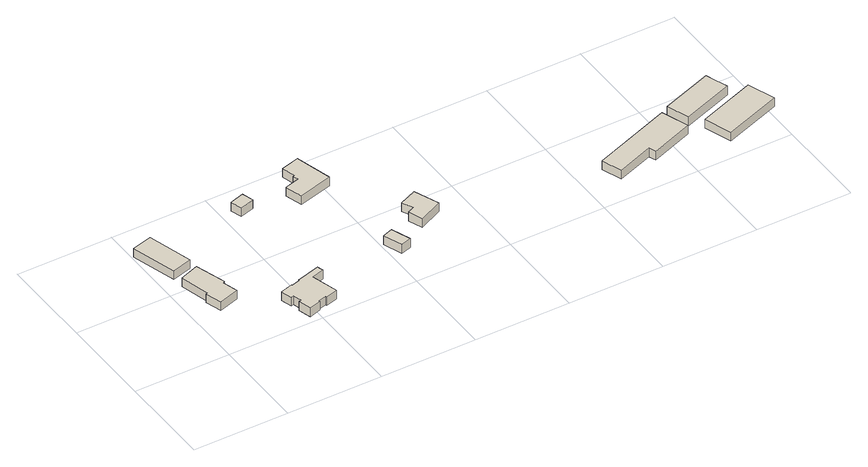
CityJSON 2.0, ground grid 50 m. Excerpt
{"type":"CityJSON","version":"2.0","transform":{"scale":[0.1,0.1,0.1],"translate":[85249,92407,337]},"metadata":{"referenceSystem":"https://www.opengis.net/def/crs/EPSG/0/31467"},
"CityObjects":{
"building1":{"type":"Building","geometry":[{"type":"Solid","lod":"1","boundaries":[[[[0,1,2,3,4,5,6,7]],[[6,8,9,7]],[[5,10,8,6]],[[4,11,10,5]],[[3,12,11,4]],[[2,13,12,3]],[[1,14,13,2]],[[0,15,14,1]],[[7,9,15,0]],[[8,10,11,12,13,14,15,9]]]]}]},
"building2":{"type":"Building","geometry":[{"type":"Solid","lod":"1","boundaries":[[[[16,17,18,19]],[[18,20,21,19]],[[17,22,20,18]],[[16,23,22,17]],[[19,21,23,16]],[[20,22,23,21]]]]}]},
"building3":{"type":"Building","geometry":[{"type":"Solid","lod":"1","boundaries":[[[[24,25,26,27,28,29,30,31,32,33,34,35,36,37,38,39,40,41]],[[40,42,43,41]],[[39,44,42,40]],[[38,45,44,39]],[[37,46,45,38]],[[36,47,46,37]],[[35,48,47,36]],[[34,49,48,35]],[[33,50,49,34]],[[32,51,50,33]],[[31,52,51,32]],[[30,53,52,31]],[[29,54,53,30]],[[28,55,54,29]],[[27,56,55,28]],[[26,57,56,27]],[[25,58,57,26]],[[24,59,58,25]],[[41,43,59,24]],[[42,44,45,46,47,48,49,50,51,52,53,54,55,56,57,58,59,43]]]]}]},
"building4":{"type":"Building","geometry":[{"type":"Solid","lod":"1","boundaries":[[[[60,61,62,63]],[[62,64,65,63]],[[61,66,64,62]],[[60,67,66,61]],[[63,65,67,60]],[[64,66,67,65]]]]}]},
"building5":{"type":"Building","geometry":[{"type":"Solid","lod":"1","boundaries":[[[[68,69,70,71]],[[70,72,73,71]],[[69,74,72,70]],[[68,75,74,69]],[[71,73,75,68]],[[72,74,75,73]]]]}]},
"building6":{"type":"Building","geometry":[{"type":"Solid","lod":"1","boundaries":[[[[76,77,78,79,80,81,82,83]],[[82,84,85,83]],[[81,86,84,82]],[[80,87,86,81]],[[79,88,87,80]],[[78,89,88,79]],[[77,90,89,78]],[[76,91,90,77]],[[83,85,91,76]],[[84,86,87,88,89,90,91,85]]]]}]},
"building7":{"type":"Building","geometry":[{"type":"Solid","lod":"1","boundaries":[[[[92,93,94,95,96,97]],[[96,98,99,97]],[[95,100,98,96]],[[94,101,100,95]],[[93,102,101,94]],[[92,103,102,93]],[[97,99,103,92]],[[98,100,101,102,103,99]]]]}]},
"building8":{"type":"Building","geometry":[{"type":"Solid","lod":"1","boundaries":[[[[104,105,106,107,108,109]],[[108,110,111,109]],[[107,112,110,108]],[[106,113,112,107]],[[105,114,113,106]],[[104,115,114,105]],[[109,111,115,104]],[[110,112,113,114,115,111]]]]}]},
"building9":{"type":"Building","geometry":[{"type":"Solid","lod":"1","boundaries":[[[[116,117,118,119,120]],[[119,121,122,120]],[[118,123,121,119]],[[117,124,123,118]],[[116,125,124,117]],[[120,122,125,116]],[[121,123,124,125,122]]]]}]},
"building10":{"type":"Building","geometry":[{"type":"Solid","lod":"1","boundaries":[[[[126,127,128,129]],[[128,130,131,129]],[[127,132,130,128]],[[126,133,132,127]],[[129,131,133,126]],[[130,132,133,131]]]]}]}
},
"vertices":[
[117,368,68],[107,365,68],[134,281,68],[238,313,68],[215,392,68],[225,399,68],[175,557,68],[76,522,68],[175,557,18],[76,522,18],[225,399,18],[215,392,18],[238,313,18],[134,281,18],[107,365,18],[117,368,18],
[115,854,61],[9,826,61],[78,591,61],[181,619,61],[78,591,11],[181,619,11],[9,826,11],[115,854,11],
[568,192,87],[633,211,87],[623,243,87],[500,208,87],[501,204,87],[456,192,87],[455,197,87],[391,178,87],[408,120,87],[422,124,87],[434,79,87],[420,75,87],[439,8,87],[500,26,87],[499,32,87],[542,45,87],[544,37,87],[607,55,87],[544,37,37],[607,55,37],[542,45,37],[499,32,37],[500,26,37],[439,8,37],[420,75,37],[434,79,37],[422,124,37],[408,120,37],[391,178,37],[455,197,37],[456,192,37],[501,204,37],[500,208,37],[623,243,37],[633,211,37],[568,192,37],
[560,877,59],[578,818,59],[653,840,59],[635,899,59],[653,840,9],[635,899,9],[578,818,9],[560,877,9],
[1095,206,76],[1057,307,76],[1002,287,76],[1040,189,76],[1002,287,26],[1040,189,26],[1057,307,26],[1095,206,26],
[893,838,78],[816,817,78],[841,727,78],[1020,775,78],[969,966,78],[875,940,78],[894,869,78],[885,867,78],[894,869,28],[885,867,28],[875,940,28],[969,966,28],[1020,775,28],[841,727,28],[816,817,28],[893,838,28],
[1202,274,99],[1327,331,99],[1275,460,99],[1184,423,99],[1211,365,99],[1174,349,99],[1211,365,49],[1174,349,49],[1184,423,49],[1275,460,49],[1327,331,49],[1202,274,49],
[2342,109,117],[2566,191,117],[2514,332,117],[2099,180,117],[2137,75,117],[2329,145,117],[2137,75,67],[2329,145,67],[2099,180,67],[2514,332,67],[2566,191,67],[2342,109,67],
[2820,444,125],[2552,348,125],[2594,232,125],[2862,328,125],[2837,398,125],[2862,328,75],[2837,398,75],[2594,232,75],[2552,348,75],[2820,444,75],
[2936,271,140],[2637,163,140],[2688,20,140],[2987,128,140],[2688,20,90],[2987,128,90],[2637,163,90],[2936,271,90]
]}
